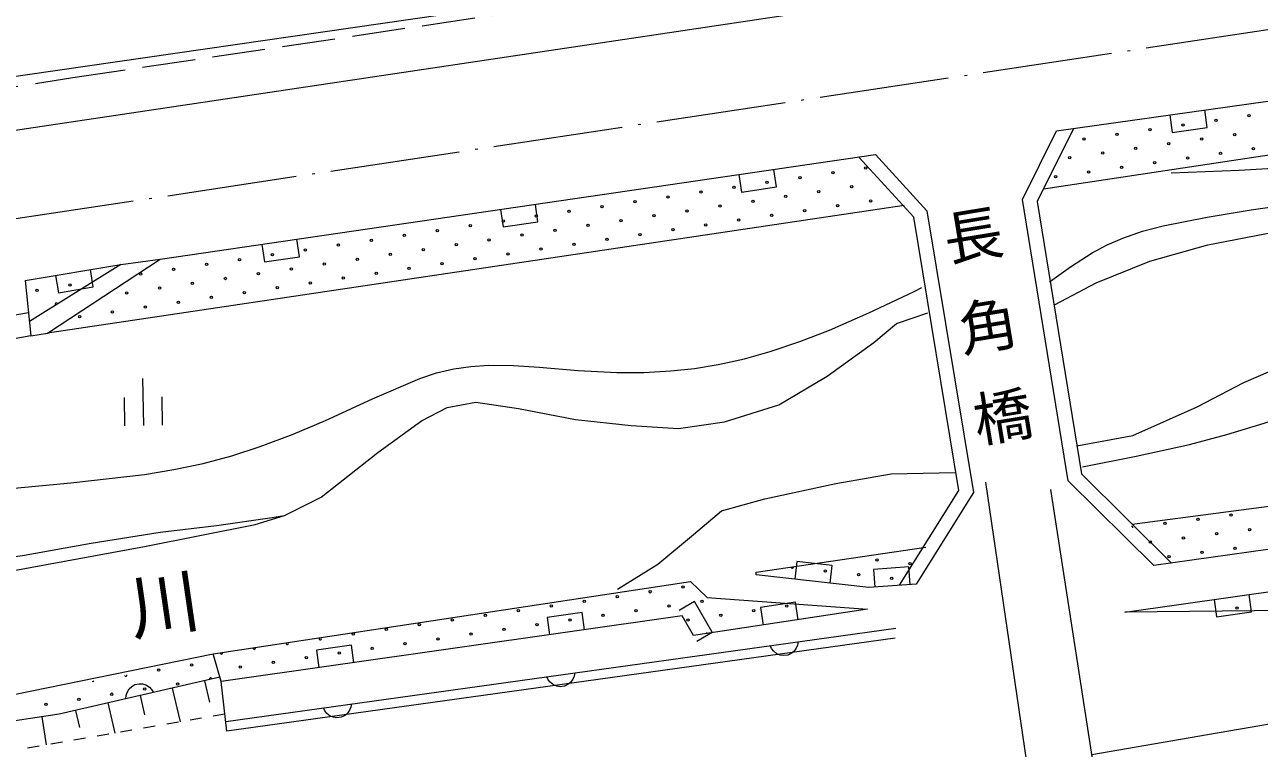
# Model space of a CAD drawing. Units: millimetres, scale not verified. Extents: x -48484 to 680000, y 20000 to 380000.
# Drawn here: x 384664 to 437074, y 259287 to 290007 of the extents above; entities that cross this region are included whole.
import ezdxf

# ---------------------------------------------------------------- set-up
doc = ezdxf.new("R2010")
doc.units = ezdxf.units.MM
doc.header["$LTSCALE"] = 1000
for name, pattern in [('USER1', [1, 0.5, -0.5]), ('USER2', [3, 2.25, -0.75]), ('USER5', [7.000001, 5.508197, -0.688525, 0.114754, -0.688525])]:
    doc.linetypes.add(name, pattern=pattern)
for name, color, linetype, lineweight in [('S-BGD', 1, 'Continuous', 13), ('S-BGD-HTXT', 6, 'Continuous', 13), ('S-BMK', 3, 'USER5', 13)]:
    doc.layers.add(name, color=color, linetype=linetype, lineweight=lineweight)
doc.styles.add('@ＭＳ ゴシック', font='')
doc.styles.add('ＭＳ ゴシック', font='')
doc.styles.get('@ＭＳ ゴシック').set_extended_font_data('@MS Gothic')
doc.styles.get('ＭＳ ゴシック').set_extended_font_data('MS Gothic')

# ---------------------------------------------------------------- blocks, each defined once
blk = doc.blocks.new('BUHIN190')
at = {"layer": 'S-BGD'}
blk.add_lwpolyline([(369, -473), (230, -520), (94, -535), (-80, -527), (-218, -467), (-338, -381), (-452, -235), (-506, -98), (-530, 51), (-498, 224), (-450, 353), (-369, 473)], dxfattribs=at)
blk = doc.blocks.new('BUHIN256')
at = {"layer": 'S-BGD'}
blk.add_lwpolyline([(-465, 588), (-1053, 123), (-123, -1053), (465, -588)], dxfattribs=at)
blk = doc.blocks.new('BUHIN258')
at = {"layer": 'S-BGD'}
blk.add_lwpolyline([(-462, 591), (-1053, 129), (-129, -1053), (462, -591)], dxfattribs=at)
blk = doc.blocks.new('BUHIN266')
at = {"layer": 'S-BGD'}
blk.add_lwpolyline([(463, -590), (1053, -127), (127, 1053), (-463, 590)], dxfattribs=at)
blk = doc.blocks.new('BUHIN277')
at = {"layer": 'S-BGD'}
blk.add_lwpolyline([(-463, 590), (-1053, 127), (-127, -1053), (463, -590)], dxfattribs=at)
blk = doc.blocks.new('BUHIN287')
at = {"layer": 'S-BGD'}
for p, q in [((-239, 790), (-1266, 168)), ((855, 518), (-855, -518)), ((590, -578), (-436, -1200))]:
    blk.add_line(p, q, dxfattribs=at)

msp = doc.modelspace()

# ---------------------------------------------------------------- linework, layer by layer
at = {"layer": 'S-BGD'}
for p, q in [((381053, 287358), (424642, 293661)), ((332437, 277776), (432953, 292810)), ((428463, 285498), (472910, 291758)), ((449815, 286336), (427908, 283022)), ((427024, 282587), (428463, 285498)), ((429182, 285600), (427647, 282494)), ((390417, 280047), (420788, 284494)), ((422404, 281832), (420072, 284389)), ((420788, 284494), (422967, 282105)), ((428962, 270648), (427024, 282587)), ((427647, 282494), (429523, 270937)), ((422000, 282326), (385630, 276918)), ((422967, 282105), (424938, 270144)), ((424316, 270230), (422404, 281832)), ((434896, 280668), (437742, 281218)), ((432421, 279961), (434896, 280668)), ((385630, 276918), (390417, 280047)), ((388749, 279833), (390417, 280047)), ((430154, 279055), (432421, 279961)), ((384678, 279145), (388749, 279833)), ((388749, 279833), (384862, 277408)), ((384678, 279145), (384927, 276792)), ((428378, 278119), (430154, 279055)), ((352753, 272107), (384821, 277793)), ((421670, 277317), (422997, 277778)), ((420704, 276510), (421670, 277317)), ((384927, 276792), (352789, 271292)), ((384927, 276792), (385630, 276918)), ((418728, 275091), (420704, 276510)), ((436414, 274818), (438088, 275545)), ((416680, 273867), (418728, 275091)), ((434438, 273777), (436414, 274818)), ((401512, 273187), (402601, 273761)), ((402601, 273761), (403815, 273984)), ((403815, 273984), (405631, 273708)), ((405631, 273708), (408040, 273249)), ((414374, 273149), (416680, 273867)), ((431699, 272566), (434438, 273777)), ((399653, 271850), (401512, 273187)), ((408040, 273249), (410405, 272985)), ((412414, 272870), (414374, 273149)), ((431673, 268808), (465581, 273261)), ((410405, 272985), (412414, 272870)), ((429327, 272131), (431699, 272566)), ((397255, 269949), (399653, 271850)), ((431364, 265065), (476715, 271532)), ((466503, 271834), (432598, 267048)), ((421453, 270940), (424165, 270998)), ((416087, 269881), (419101, 270536)), ((419101, 270536), (421453, 270940)), ((432598, 267048), (428962, 270648)), ((429523, 270937), (433345, 267153)), ((395695, 269173), (397255, 269949)), ((421799, 266207), (424316, 270230)), ((424938, 270144), (422509, 266262)), ((414249, 269370), (416087, 269881)), ((394448, 268788), (395695, 269173)), ((413051, 268361), (414249, 269370)), ((389748, 267861), (394448, 268788)), ((411544, 267109), (413051, 268361)), ((382045, 266437), (389748, 267861)), ((415712, 266769), (422917, 267827)), ((409836, 266050), (411544, 267109)), ((415715, 266654), (415712, 266769)), ((392671, 263294), (412932, 266365)), ((412932, 266365), (413634, 265692)), ((420502, 266107), (415715, 266654)), ((422509, 266262), (420502, 266107)), ((413634, 265692), (420446, 265189)), ((412581, 264906), (393002, 262117)), ((413057, 264075), (412581, 264906)), ((420446, 265189), (413057, 264075)), ((440671, 265157), (431364, 265065)), ((393197, 260429), (421644, 264392)), ((421617, 263962), (393245, 260010)), ((380807, 260883), (392671, 263294)), ((393002, 262117), (392671, 263294)), ((392949, 262305), (386135, 260738)), ((392300, 262156), (392509, 261248)), ((393245, 260010), (393002, 262117)), ((389560, 261526), (389747, 260710)), ((390930, 261841), (391260, 260404)), ((388190, 261211), (388485, 259928)), ((386135, 260738), (355088, 255981)), ((385396, 260625), (385579, 259430)), ((386820, 260896), (386986, 260172))]:
    msp.add_line(p, q, dxfattribs=at)
at = {"layer": 'S-BGD', "linetype": 'USER2'}
for p, q in [((386704, 287761), (428634, 293986)), ((367329, 284777), (386704, 287761))]:
    msp.add_line(p, q, dxfattribs=at)
at = {"layer": 'S-BGD', "linetype": 'USER1'}
msp.add_line((393162, 260730), (373418, 257344), dxfattribs=at)
at = {"layer": 'S-BGD'}
for points in [[(433339, 283723), (436223, 283834), (439106, 284005), (442324, 284277), (445536, 284609), (448711, 284988), (451889, 285427), (456496, 286183), (461109, 287001), (462156, 287258), (463185, 287573), (464323, 287981), (465451, 288420)], [(428168, 279085), (429053, 279730), (429973, 280327), (430612, 280666), (431278, 280950), (432120, 281235), (432995, 281466), (434859, 281837), (436730, 282147), (439687, 282574)], [(429566, 271237), (431843, 271683), (434106, 272188), (435698, 272612), (437275, 273093), (440213, 274098), (443181, 275050), (445173, 275608), (447191, 276111), (449352, 276586), (451537, 277004), (453934, 277397), (456344, 277732), (458634, 278034), (460918, 278397), (462218, 278661), (463502, 278984), (464795, 279387), (466072, 279847), (466586, 280043), (467108, 280244)], [(385974, 279364), (386099, 278624), (387578, 278874), (387453, 279614)], [(383448, 270254), (386617, 270557), (389749, 270916), (391000, 271119), (392235, 271380), (393454, 271709), (394667, 272100), (396060, 272620), (397438, 273199), (399430, 274126), (401433, 274993), (402149, 275223), (402875, 275393), (403602, 275501), (404350, 275551), (405418, 275543), (406497, 275474), (408156, 275330), (409801, 275247), (410948, 275246), (412100, 275306), (413102, 275411), (414109, 275578), (415214, 275826), (416313, 276136), (417575, 276559), (418825, 277041), (420504, 277772), (422153, 278555), (422449, 278699), (422754, 278848)], [(358185, 272113), (359644, 271132), (361135, 270201), (362139, 269642), (363171, 269136), (364133, 268733), (365116, 268387), (366079, 268110), (367055, 267892), (368140, 267724), (369243, 267615), (374229, 267371), (379229, 267182), (380752, 267170), (382269, 267218), (383421, 267312), (384578, 267467), (387490, 267995), (390422, 268466), (392802, 268749), (395173, 269091), (395429, 269131), (395695, 269173)], [(418854, 266296), (418939, 267041), (417448, 267211), (417363, 266466)], [(422254, 266242), (422196, 266990), (420700, 266875), (420758, 266127)], [(413192, 263840), (413843, 264213), (413096, 265514), (412446, 265141)], [(417493, 264744), (417381, 265486), (415898, 265262), (416010, 264520)], [(388957, 261387), (388973, 261532), (389017, 261663), (389099, 261817), (389211, 261917), (389339, 261989), (389520, 262031), (389667, 262021), (389812, 261981), (389956, 261878), (390052, 261781), (390127, 261656)]]:
    msp.add_lwpolyline(points, dxfattribs=at)
for centre in [(436630, 286144), (433829, 285749), (435230, 285946), (429628, 285157), (431029, 285355), (432429, 285552), (434628, 285148), (436029, 285345), (430427, 284556), (431827, 284753), (433228, 284950), (435427, 284546), (436827, 284743), (429027, 284359), (432626, 284152), (434027, 284349), (417571, 283518), (418971, 283723), (420370, 283928), (428425, 283560), (429825, 283757), (431226, 283954), (414773, 283108), (416172, 283313), (419773, 283125), (410575, 282493), (411974, 282698), (413373, 282903), (415575, 282511), (416974, 282716), (418373, 282921), (420575, 282528), (407776, 282083), (409176, 282288), (412776, 282101), (414175, 282306), (417776, 282118), (419175, 282323), (403578, 281469), (404978, 281674), (406377, 281879), (408578, 281486), (409978, 281691), (411377, 281896), (413578, 281504), (414978, 281709), (416377, 281914), (400780, 281059), (402179, 281264), (404380, 280872), (405780, 281076), (407179, 281281), (409380, 280889), (410780, 281094), (412179, 281299), (396582, 280444), (397981, 280649), (399380, 280854), (401582, 280462), (402981, 280667), (406582, 280479), (407981, 280684), (392384, 279830), (393783, 280034), (395183, 280239), (397384, 279847), (398783, 280052), (400183, 280257), (402384, 279865), (403783, 280069), (405183, 280274), (389585, 279420), (390985, 279625), (394585, 279437), (395985, 279642), (399585, 279455), (400985, 279660), (386584, 278960), (390388, 278823), (391787, 279027), (393186, 279232), (395388, 278840), (396787, 279045), (398186, 279250), (385189, 278724), (388988, 278618), (392589, 278430), (393988, 278635), (388391, 277816), (389790, 278020), (391190, 278225), (386992, 277611), (433066, 268832), (434469, 269009), (435872, 269186), (435259, 268396), (436662, 268573), (432453, 268042), (433856, 268219), (436049, 267783), (420845, 267283), (433243, 267429), (434646, 267606), (418657, 266821), (422250, 267123), (420062, 266661), (421468, 266500), (409816, 265731), (411216, 265930), (412616, 266130), (407016, 265332), (408416, 265532), (412016, 265330), (413416, 265530), (417016, 265328), (436130, 265239), (402816, 264734), (404216, 264933), (405616, 265133), (407816, 264732), (409216, 264931), (410616, 265131), (412816, 264730), (414216, 264929), (415616, 265129), (398615, 264136), (400015, 264335), (401415, 264535), (403615, 264134), (405015, 264333), (406415, 264532), (400815, 263735), (402215, 263934), (396615, 263137), (398015, 263336), (399415, 263535), (390351, 262605), (391749, 262819), (393815, 262738), (395215, 262937), (391157, 262013), (388361, 261585), (389759, 261799), (385565, 261156), (386963, 261371)]:
    msp.add_circle(centre, 49.8, dxfattribs=at)
for centre, start, end in [((386004, 278145), 7.3103, 236.6038), ((431663, 268655), 352.6377, 99.0815), ((417252, 266982), 173.2949, 23.4107), ((413615, 264130), 45.1904, 151.9515), ((415015, 264329), 64.3666, 132.7754), ((395815, 263737), 146.2234, 51.0138), ((397215, 263936), 120.429, 76.8082), ((393015, 263338), 179.0699, 18.1673), ((394415, 263537), 163.78, 33.4572), ((387555, 262177), 239.2511, 321.8248), ((388953, 262391), 181.6264, 19.4495), ((392555, 262227), 358.3392, 207.5669)]:
    msp.add_arc(centre, 49.8, start, end, dxfattribs=at)
at = {"layer": 'S-BGD-HTXT'}
for p, q in [((425445, 270586), (427353, 257597)), ((428211, 270277), (430115, 258007))]:
    msp.add_line(p, q, dxfattribs=at)
msp.add_lwpolyline([(429959, 259017), (434879, 259875), (439810, 260724), (444733, 261553), (449671, 262355), (454603, 263117), (459552, 263833), (464250, 264460), (468966, 265028), (473173, 265477), (477388, 265866), (481212, 266163), (485042, 266399), (488445, 266552), (491860, 266645), (494974, 266672), (498096, 266639), (500994, 266550), (503889, 266402), (506670, 266198), (509444, 265935), (512461, 265585), (515472, 265176)], dxfattribs=at)
at = {"layer": 'S-BMK'}
msp.add_line((369975, 279611), (467389, 294323), dxfattribs=at)

# ---------------------------------------------------------------- block references
at = {"rotation": 60}
for name, p in [('BUHIN258', (434019, 286281)), ('BUHIN256', (415727, 283753)), ('BUHIN256', (405603, 282271)), ('BUHIN256', (395479, 280788)), ('BUHIN287', (389684, 273990)), ('BUHIN277', (435899, 265712)), ('BUHIN266', (407686, 264209)), ('BUHIN266', (397897, 262814)), ('BUHIN190', (416903, 263731)), ('BUHIN190', (407420, 262411)), ('BUHIN190', (397938, 261090))]:
    msp.add_blockref(name, p, dxfattribs=at)

# ---------------------------------------------------------------- texts
at = {"layer": 'S-BGD', "attachment_point": 7}
for s, insert, char_height, rotation, style in [('\\T1.56;長角橋', (423561, 282145), 1833, 279.3, '@ＭＳ ゴシック'), ('\\T3.43;生見川', (368932, 260882), 2199, 8.3, 'ＭＳ ゴシック')]:
    msp.add_mtext(s, dxfattribs=dict(at, insert=insert, char_height=char_height, rotation=rotation, style=style))

doc.saveas('drawing.dxf')
